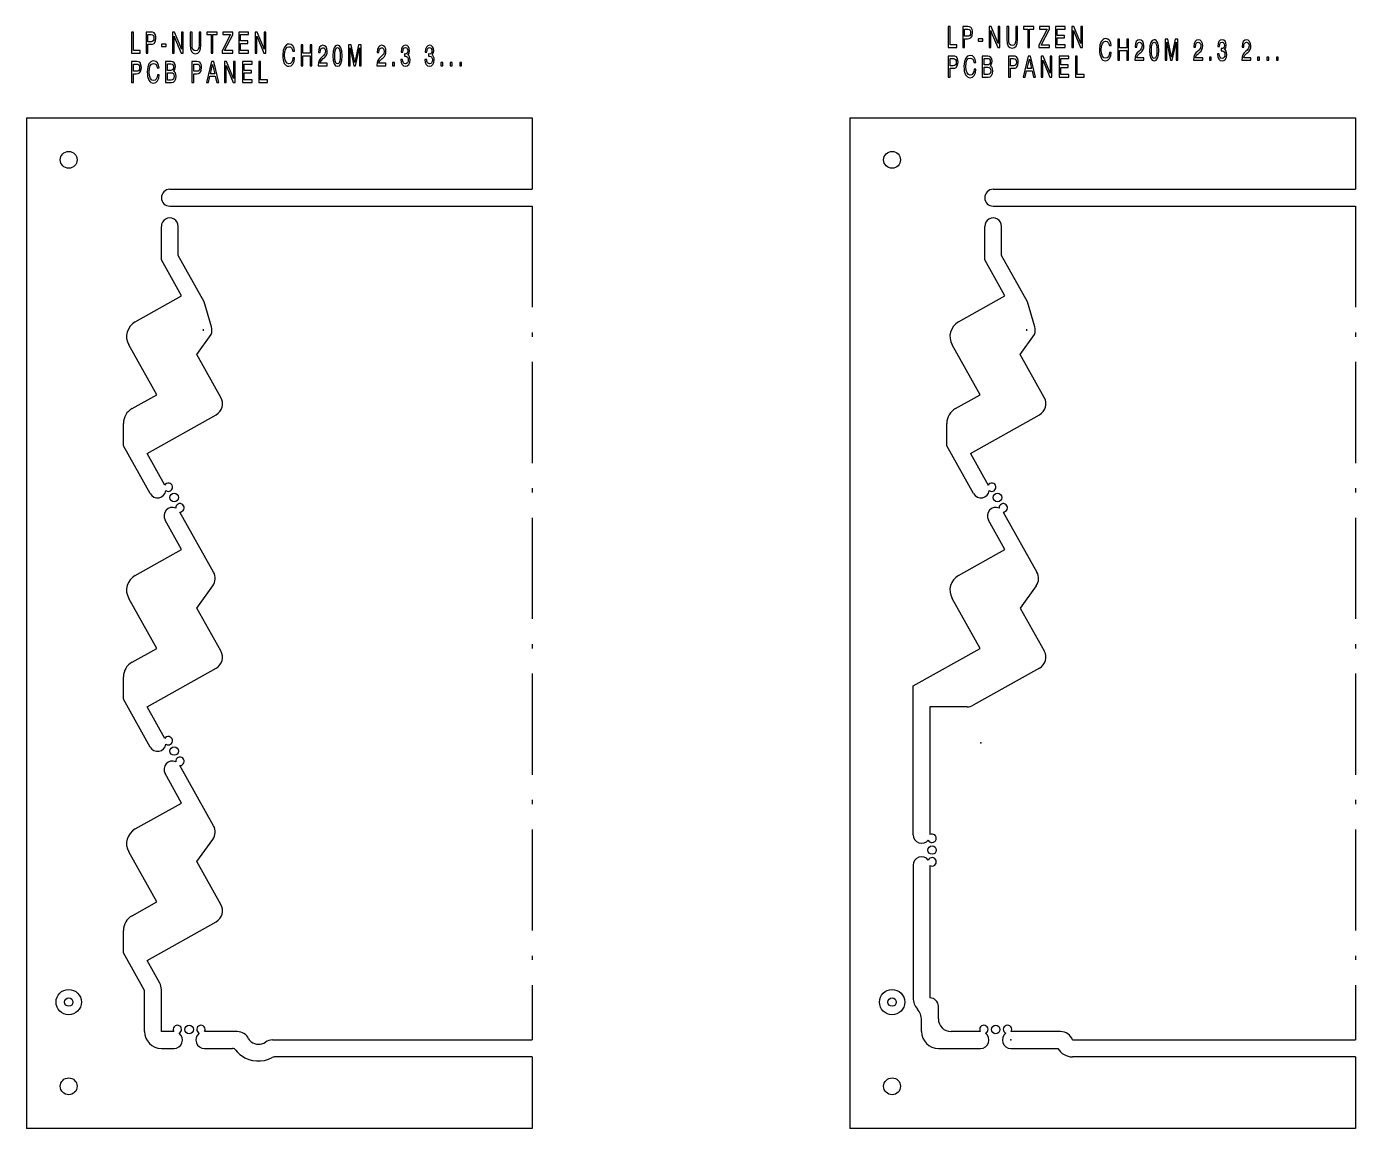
# Model space of a CAD drawing. Extents: x 42 to 318, y 12 to 289.
# Drawn here: x 42.1 to 199.8, y 157.8 to 288.7 of the extents above; entities that cross this region are included whole.
import ezdxf

# ---------------------------------------------------------------- set-up
doc = ezdxf.new("R2010")
doc.units = 0
doc.linetypes.add('DASHDOT', pattern=[18.5, 12, -3, 0.5, -3])
doc.layers.get('0').update_dxf_attribs({"linetype": 'CONTINUOUS'})

msp = doc.modelspace()

# ---------------------------------------------------------------- linework, layer by layer
at = {"color": 7}
for p, q in [((42.050354, 277.835876), (102.050354, 277.835876)), ((42.050354, 277.835876), (42.050354, 157.835861)), ((139.784378, 277.835876), (199.784378, 277.835876)), ((139.784378, 277.835876), (139.784378, 157.835876)), ((59.050354, 269.335876), (102.050354, 269.335876)), ((156.784378, 269.335876), (199.784378, 269.335876)), ((59.050354, 267.335876), (102.050354, 267.335876)), ((156.784378, 267.335876), (199.784378, 267.335876)), ((58.050354, 260.947144), (58.050354, 264.935852)), ((60.050354, 261.469025), (60.050354, 264.935852)), ((155.784378, 260.947144), (155.784378, 264.935883)), ((157.784378, 261.469025), (157.784378, 264.935883)), ((60.445038, 256.671112), (58.050354, 260.947144)), ((63.129288, 255.971176), (60.050354, 261.469025)), ((158.179062, 256.671112), (155.784378, 260.947144)), ((160.863312, 255.971191), (157.784378, 261.469025)), ((54.941765, 253.589127), (60.445038, 256.671112)), ((63.992393, 253.01001), (63.129288, 255.971176)), ((152.675797, 253.589142), (158.179062, 256.671112)), ((161.72641, 253.010025), (160.863312, 255.971191)), ((57.496643, 244.933929), (54.174019, 250.866882)), ((62.263916, 249.724075), (63.965752, 252.088074)), ((155.230667, 244.933929), (151.908051, 250.866898)), ((159.99794, 249.724091), (161.699768, 252.088074)), ((65.122353, 244.619965), (62.263916, 249.724075)), ((162.856384, 244.61998), (159.99794, 249.724091)), ((54.567833, 243.293701), (57.496643, 244.933929)), ((152.301865, 243.293716), (155.230667, 244.933929)), ((53.545074, 238.891876), (53.545074, 241.548706)), ((56.345078, 237.98526), (64.546539, 242.578308)), ((151.279114, 238.891876), (151.279114, 241.548721)), ((154.079102, 237.98526), (162.280563, 242.578308)), ((56.725586, 233.212662), (53.545074, 238.891876)), ((154.45961, 233.212662), (151.279114, 238.891876)), ((58.454453, 234.218704), (56.345078, 237.98526)), ((154.079102, 237.98526), (156.188477, 234.218719)), ((64.251488, 223.867355), (60.24575, 231.020111)), ((157.979767, 231.020126), (161.985504, 223.867355)), ((60.445038, 226.571106), (58.484627, 230.071671)), ((158.179062, 226.571121), (156.218658, 230.071686)), ((54.941765, 223.489136), (60.445038, 226.571106)), ((152.675797, 223.489136), (158.179062, 226.571121)), ((62.263916, 219.624084), (64.160103, 222.258041)), ((161.894135, 222.258057), (159.99794, 219.624084)), ((57.496643, 214.833923), (54.174019, 220.766891)), ((65.122353, 214.519974), (62.263916, 219.624084)), ((155.230667, 214.833923), (151.908051, 220.766907)), ((159.99794, 219.624084), (162.856384, 214.519989)), ((54.567833, 213.19371), (57.496643, 214.833923)), ((147.284378, 210.383789), (155.230667, 214.833923)), ((53.545074, 208.79187), (53.545074, 211.448715)), ((56.345078, 207.885254), (64.546539, 212.478302)), ((162.280563, 212.478302), (154.420624, 208.076523)), ((147.284378, 192.685272), (147.284378, 210.383789)), ((56.725586, 203.112656), (53.545074, 208.79187)), ((58.454453, 204.118713), (56.345078, 207.885254)), ((153.687683, 207.885269), (149.284378, 207.885269)), ((149.284378, 207.885269), (149.284378, 192.718277)), ((64.251488, 193.767349), (60.24575, 200.920105)), ((60.445038, 196.4711), (58.484627, 199.97168)), ((54.941765, 193.38913), (60.445038, 196.4711)), ((62.263916, 189.524078), (64.160103, 192.158051)), ((57.496643, 184.733917), (54.174019, 190.666901)), ((65.122353, 184.419983), (62.263916, 189.524078)), ((147.284378, 189.085266), (147.284378, 173.335876)), ((149.284378, 189.052261), (149.284378, 173.335876)), ((54.567833, 183.093704), (57.496643, 184.733917)), ((56.345078, 177.785263), (64.546539, 182.378296)), ((53.545074, 178.691864), (53.545074, 181.348724)), ((56.050354, 174.218384), (53.545074, 178.691864)), ((57.859093, 175.081787), (56.345078, 177.785263)), ((56.050354, 169.335861), (56.050354, 174.218384)), ((58.050354, 169.335861), (58.050354, 174.348862)), ((150.284378, 170.835876), (150.284378, 172.335876)), ((148.284378, 169.335876), (148.284378, 170.690125)), ((59.517342, 169.335861), (58.050354, 169.335861)), ((67.050354, 169.335861), (63.183365, 169.335861)), ((155.251373, 169.335876), (151.784378, 169.335876)), ((164.784378, 169.335876), (158.917389, 169.335876)), ((58.050354, 167.335861), (59.550354, 167.335861)), ((63.150352, 167.335861), (66.485413, 167.335861)), ((71.232666, 168.335861), (102.050354, 168.335861)), ((150.284378, 167.335876), (155.284378, 167.335876)), ((158.884369, 167.335876), (164.466537, 167.335876)), ((166.198593, 168.335876), (199.784378, 168.335876)), ((102.050354, 166.335861), (71.574348, 166.335861)), ((199.784378, 166.335876), (166.198593, 166.335876)), ((102.050354, 157.835861), (42.050354, 157.835861)), ((199.784378, 157.835876), (139.784378, 157.835876))]:
    msp.add_line(p, q, dxfattribs=at)
at = {"color": 7, "linetype": 'DASHDOT'}
for p, q in [((102.050354, 277.835876), (102.050354, 269.335876)), ((199.784378, 277.835876), (199.784378, 269.335876)), ((102.050354, 267.335876), (102.050354, 168.335861)), ((199.784378, 267.335876), (199.784378, 168.335876)), ((102.050354, 166.335861), (102.050354, 157.835861)), ((199.784378, 166.335876), (199.784378, 157.835876))]:
    msp.add_line(p, q, dxfattribs=at)
at = {"color": 7}
for points in [[(151.458405, 286.156464), (152.491257, 286.156464), (152.491257, 286.47287), (151.682159, 286.47287), (151.682159, 288.656464), (151.458405, 288.656464)], [(153.167542, 286.156464), (153.389038, 286.156464), (153.389038, 287.210022), (153.723526, 287.210022), (153.945023, 287.223907), (154.121307, 287.310852), (154.274994, 287.561188), (154.329239, 287.933228), (154.313416, 288.138397), (154.274994, 288.315704), (154.209442, 288.458282), (154.123566, 288.562592), (153.956314, 288.639069), (153.766464, 288.656464), (153.167542, 288.656464)], [(156.294281, 286.156464), (156.504471, 286.156464), (156.504471, 288.183594), (156.565491, 287.999298), (157.340714, 286.156464), (157.580276, 286.156464), (157.580276, 288.656464), (157.370087, 288.656464), (157.370087, 286.629333), (157.295502, 286.841431), (156.536118, 288.656464), (156.294281, 288.656464)], [(158.417023, 287.105713), (158.453186, 286.657166), (158.568451, 286.340759), (158.758301, 286.152985), (159.027252, 286.086914), (159.312027, 286.152985), (159.519943, 286.344238), (159.646515, 286.660645), (159.689453, 287.105713), (159.689453, 288.656464), (159.467972, 288.656464), (159.467972, 287.102234), (159.440842, 286.796234), (159.363998, 286.584137), (159.235184, 286.455475), (159.052109, 286.413757), (158.866791, 286.455475), (158.737961, 286.580658), (158.661118, 286.796234), (158.638519, 287.102234), (158.638519, 288.656464), (158.417023, 288.656464)], [(160.887817, 286.156464), (161.109314, 286.156464), (161.109314, 288.353973), (161.622345, 288.353973), (161.622345, 288.656464), (160.374786, 288.656464), (160.374786, 288.353973), (160.887817, 288.353973)], [(162.208237, 286.156464), (163.458054, 286.156464), (163.458054, 286.462433), (162.483963, 286.462433), (163.458054, 288.343536), (163.458054, 288.656464), (162.273773, 288.656464), (162.273773, 288.360901), (163.202667, 288.360901), (162.208237, 286.43811)], [(164.170502, 286.156464), (165.348007, 286.156464), (165.348007, 286.469391), (164.38974, 286.469391), (164.38974, 287.307373), (165.257599, 287.307373), (165.257599, 287.599426), (164.38974, 287.599426), (164.38974, 288.347015), (165.329926, 288.347015), (165.329926, 288.656464), (164.170502, 288.656464)], [(166.112442, 286.156464), (166.322632, 286.156464), (166.322632, 288.183594), (166.383652, 287.999298), (167.158859, 286.156464), (167.398422, 286.156464), (167.398422, 288.656464), (167.188232, 288.656464), (167.188232, 286.629333), (167.113647, 286.841431), (166.354263, 288.656464), (166.112442, 288.656464)], [(54.519104, 285.50647), (55.551964, 285.50647), (55.551964, 285.822876), (54.742851, 285.822876), (54.742851, 288.00647), (54.519104, 288.00647)], [(56.228249, 285.50647), (56.449738, 285.50647), (56.449738, 286.560028), (56.784229, 286.560028), (57.005718, 286.573914), (57.182003, 286.660858), (57.33569, 286.911194), (57.389931, 287.283234), (57.374111, 287.488403), (57.33569, 287.66571), (57.270145, 287.808289), (57.184265, 287.912598), (57.017017, 287.989075), (56.827171, 288.00647), (56.228249, 288.00647)], [(56.449738, 286.862518), (56.449738, 287.7005), (56.836212, 287.7005), (56.983116, 287.676147), (57.08482, 287.606598), (57.145844, 287.477966), (57.166183, 287.283234), (57.145844, 287.078094), (57.082561, 286.949432), (56.974075, 286.879913), (56.820389, 286.862518)], [(59.354988, 285.50647), (59.565174, 285.50647), (59.565174, 287.5336), (59.626198, 287.349304), (60.401405, 285.50647), (60.640976, 285.50647), (60.640976, 288.00647), (60.430786, 288.00647), (60.430786, 285.97934), (60.356205, 286.191437), (59.596817, 288.00647), (59.354988, 288.00647)], [(61.477726, 286.455719), (61.513889, 286.007172), (61.62915, 285.690765), (61.819, 285.502991), (62.087948, 285.43692), (62.372719, 285.502991), (62.580647, 285.694244), (62.707214, 286.010651), (62.750153, 286.455719), (62.750153, 288.00647), (62.528664, 288.00647), (62.528664, 286.45224), (62.501545, 286.14624), (62.424702, 285.934143), (62.295876, 285.805481), (62.112808, 285.763763), (61.927483, 285.805481), (61.79866, 285.930664), (61.721817, 286.14624), (61.699215, 286.45224), (61.699215, 288.00647), (61.477726, 288.00647)], [(63.948521, 285.50647), (64.170006, 285.50647), (64.170006, 287.703979), (64.683044, 287.703979), (64.683044, 288.00647), (63.435482, 288.00647), (63.435482, 287.703979), (63.948521, 287.703979)], [(65.268929, 285.50647), (66.518753, 285.50647), (66.518753, 285.812439), (65.544662, 285.812439), (66.518753, 287.693542), (66.518753, 288.00647), (65.334473, 288.00647), (65.334473, 287.710907), (66.263367, 287.710907), (65.268929, 285.788116)], [(67.231201, 285.50647), (68.408707, 285.50647), (68.408707, 285.819397), (67.450432, 285.819397), (67.450432, 286.657379), (68.318306, 286.657379), (68.318306, 286.949432), (67.450432, 286.949432), (67.450432, 287.697021), (68.390625, 287.697021), (68.390625, 288.00647), (67.231201, 288.00647)], [(69.173134, 285.50647), (69.383324, 285.50647), (69.383324, 287.5336), (69.444344, 287.349304), (70.219559, 285.50647), (70.459122, 285.50647), (70.459122, 288.00647), (70.24894, 288.00647), (70.24894, 285.97934), (70.174355, 286.191437), (69.414963, 288.00647), (69.173134, 288.00647)], [(153.389038, 287.512512), (153.389038, 288.350494), (153.775513, 288.350494), (153.922424, 288.326141), (154.024124, 288.256592), (154.085144, 288.12796), (154.105484, 287.933228), (154.085144, 287.728088), (154.021866, 287.599426), (153.913376, 287.529907), (153.759689, 287.512512)], [(154.996475, 286.938812), (155.543411, 286.938812), (155.543411, 287.213501), (154.996475, 287.213501)], [(170.59523, 285.584839), (170.55455, 285.296234), (170.457367, 285.077179), (170.312714, 284.93811), (170.131912, 284.889435), (169.919464, 284.958954), (169.756729, 285.160645), (169.650513, 285.48053), (169.614349, 285.901245), (169.648254, 286.332397), (169.749954, 286.652283), (169.912674, 286.850494), (170.134171, 286.920013), (170.301422, 286.885254), (170.434753, 286.784424), (170.52742, 286.624481), (170.581665, 286.405426), (170.79863, 286.405426), (170.733093, 286.742706), (170.59523, 287), (170.396332, 287.163422), (170.143204, 287.222534), (169.975967, 287.198181), (169.829056, 287.132111), (169.591751, 286.874817), (169.440323, 286.471497), (169.388336, 285.942963), (169.399643, 285.636993), (169.438065, 285.365784), (169.584976, 284.941589), (169.688934, 284.788605), (169.815491, 284.677338), (169.957886, 284.611267), (170.120605, 284.586914), (170.391815, 284.656464), (170.606522, 284.854645), (170.748917, 285.171082), (170.809937, 285.584839)], [(171.569839, 284.656464), (171.791336, 284.656464), (171.791336, 285.828217), (172.634338, 285.828217), (172.634338, 284.656464), (172.855835, 284.656464), (172.855835, 287.156464), (172.634338, 287.156464), (172.634338, 286.130737), (171.791336, 286.130737), (171.791336, 287.156464), (171.569839, 287.156464)], [(173.599915, 284.656464), (174.67572, 284.656464), (174.67572, 284.955475), (173.825928, 284.955475), (173.871124, 285.111969), (173.950226, 285.251038), (174.203369, 285.501373), (174.3367, 285.605713), (174.48587, 285.755219), (174.592102, 285.929077), (174.653122, 286.130737), (174.67572, 286.367188), (174.637299, 286.659241), (174.53334, 286.888733), (174.368347, 287.03476), (174.158157, 287.086914), (173.941193, 287.027802), (173.776199, 286.86438), (173.669983, 286.600128), (173.63382, 286.252441), (173.63382, 286.210693), (173.839493, 286.210693), (173.839493, 286.238525), (173.859833, 286.474976), (173.923111, 286.648804), (174.020294, 286.760071), (174.149124, 286.79834), (174.277939, 286.767029), (174.377396, 286.676636), (174.438416, 286.541016), (174.461014, 286.370636), (174.402252, 286.075104), (174.230484, 285.85257), (174.097137, 285.741302), (173.875656, 285.522247), (173.719711, 285.289276), (173.629303, 285.014587), (173.599915, 284.677338)], [(175.347488, 285.835175), (175.381393, 285.289276), (175.485352, 284.899872), (175.654861, 284.663422), (175.889908, 284.586914), (176.122696, 284.663422), (176.294464, 284.899872), (176.398422, 285.289276), (176.434586, 285.835175), (176.398422, 286.377594), (176.294464, 286.767029), (176.122696, 287.003479), (176.014206, 287.066071), (175.889908, 287.086914), (175.654861, 287.006958), (175.485352, 286.767029), (175.381393, 286.377594)], [(177.388855, 286.787903), (177.425018, 286.568848), (177.834106, 284.656464), (178.042023, 284.656464), (178.460144, 286.568848), (178.498566, 286.787903), (178.498566, 284.656464), (178.713272, 284.656464), (178.713272, 287.156464), (178.396866, 287.156464), (177.978745, 285.24408), (177.942581, 285.03894), (177.90416, 285.24408), (177.501862, 287.156464), (177.185455, 287.156464), (177.185455, 284.656464), (177.388855, 284.656464)], [(180.57663, 284.656464), (181.65242, 284.656464), (181.65242, 284.955475), (180.802628, 284.955475), (180.847839, 285.111969), (180.926941, 285.251038), (181.180069, 285.501373), (181.313416, 285.605713), (181.46257, 285.755219), (181.568802, 285.929077), (181.629822, 286.130737), (181.65242, 286.367188), (181.613998, 286.659241), (181.51004, 286.888733), (181.345047, 287.03476), (181.134857, 287.086914), (180.917892, 287.027802), (180.752914, 286.86438), (180.646683, 286.600128), (180.610519, 286.252441), (180.610519, 286.210693), (180.816193, 286.210693), (180.816193, 286.238525), (180.836533, 286.474976), (180.899811, 286.648804), (180.996994, 286.760071), (181.125824, 286.79834), (181.254654, 286.767029), (181.354095, 286.676636), (181.415115, 286.541016), (181.437714, 286.370636), (181.378952, 286.075104), (181.207184, 285.85257), (181.073837, 285.741302), (180.852356, 285.522247), (180.696411, 285.289276), (180.606003, 285.014587), (180.57663, 284.677338)], [(183.418594, 285.414459), (183.418594, 285.397064), (183.454758, 285.059814), (183.560974, 284.805969), (183.728226, 284.646027), (183.947449, 284.586914), (184.182495, 284.642548), (184.35878, 284.799011), (184.471786, 285.03894), (184.512466, 285.355347), (184.494385, 285.560486), (184.44693, 285.727386), (184.36557, 285.856049), (184.25708, 285.949921), (184.403992, 286.137695), (184.453705, 286.436707), (184.419815, 286.707916), (184.322632, 286.913055), (184.162155, 287.041718), (183.947449, 287.086914), (183.744049, 287.031281), (183.588104, 286.874817), (183.488647, 286.62796), (183.454758, 286.304596), (183.454758, 286.287201), (183.655899, 286.287201), (183.673981, 286.509735), (183.730484, 286.669678), (183.825409, 286.767029), (183.958755, 286.801819), (184.076279, 286.773987), (184.164413, 286.700958), (184.2164, 286.582764), (184.23674, 286.422791), (184.2164, 286.245483), (184.157639, 286.130737), (184.055939, 286.064667), (183.915802, 286.047272), (183.848007, 286.050751), (183.848007, 285.776062), (183.961014, 285.78302), (184.103394, 285.75174), (184.207367, 285.668274), (184.270645, 285.532684), (184.293243, 285.355347), (184.268387, 285.153687), (184.205093, 285.004181), (184.098877, 284.910278), (183.961014, 284.878998), (183.818634, 284.913757), (183.714661, 285.014587), (183.649124, 285.184967), (183.624252, 285.414459)], [(186.296722, 284.656464), (187.372528, 284.656464), (187.372528, 284.955475), (186.522736, 284.955475), (186.567932, 285.111969), (186.647034, 285.251038), (186.900162, 285.501373), (187.033508, 285.605713), (187.182678, 285.755219), (187.288895, 285.929077), (187.349915, 286.130737), (187.372528, 286.367188), (187.334106, 286.659241), (187.230133, 286.888733), (187.065155, 287.03476), (186.854965, 287.086914), (186.638, 287.027802), (186.473007, 286.86438), (186.366791, 286.600128), (186.330627, 286.252441), (186.330627, 286.210693), (186.536285, 286.210693), (186.536285, 286.238525), (186.556625, 286.474976), (186.619919, 286.648804), (186.717102, 286.760071), (186.845917, 286.79834), (186.974747, 286.767029), (187.074188, 286.676636), (187.135208, 286.541016), (187.157806, 286.370636), (187.099045, 286.075104), (186.927277, 285.85257), (186.793945, 285.741302), (186.572449, 285.522247), (186.416504, 285.289276), (186.326096, 285.014587), (186.296722, 284.677338)], [(58.057178, 286.288818), (58.604118, 286.288818), (58.604118, 286.563507), (58.057178, 286.563507)], [(73.65593, 284.934845), (73.615242, 284.64624), (73.518059, 284.427185), (73.373413, 284.288116), (73.192612, 284.239441), (72.980164, 284.30896), (72.817436, 284.510651), (72.711212, 284.830536), (72.675049, 285.251251), (72.708954, 285.682404), (72.810654, 286.002289), (72.973381, 286.2005), (73.19487, 286.27002), (73.362114, 286.23526), (73.495461, 286.13443), (73.58812, 285.974487), (73.642365, 285.755432), (73.859337, 285.755432), (73.793793, 286.092712), (73.65593, 286.350006), (73.457039, 286.513428), (73.203911, 286.57254), (73.036659, 286.548187), (72.889755, 286.482117), (72.652451, 286.224823), (72.501022, 285.821503), (72.449043, 285.292969), (72.460342, 284.987), (72.498764, 284.71579), (72.645668, 284.291595), (72.749634, 284.138611), (72.876198, 284.027344), (73.018585, 283.961273), (73.181305, 283.93692), (73.452515, 284.00647), (73.667229, 284.204651), (73.809608, 284.521088), (73.870636, 284.934845)], [(74.630547, 284.00647), (74.852028, 284.00647), (74.852028, 285.178223), (75.695045, 285.178223), (75.695045, 284.00647), (75.916534, 284.00647), (75.916534, 286.50647), (75.695045, 286.50647), (75.695045, 285.480743), (74.852028, 285.480743), (74.852028, 286.50647), (74.630547, 286.50647)], [(76.660622, 284.00647), (77.73642, 284.00647), (77.73642, 284.305481), (76.886627, 284.305481), (76.931831, 284.461975), (77.010933, 284.601044), (77.264061, 284.851379), (77.397408, 284.955719), (77.54657, 285.105225), (77.652794, 285.279083), (77.713821, 285.480743), (77.73642, 285.717194), (77.697998, 286.009247), (77.594032, 286.238739), (77.429047, 286.384766), (77.218857, 286.43692), (77.001892, 286.377808), (76.836906, 286.214386), (76.730682, 285.950134), (76.694519, 285.602448), (76.694519, 285.560699), (76.900192, 285.560699), (76.900192, 285.588531), (76.920532, 285.824982), (76.98381, 285.99881), (77.080994, 286.110077), (77.209824, 286.148346), (77.338646, 286.117035), (77.438087, 286.026642), (77.499107, 285.891022), (77.521713, 285.720642), (77.462952, 285.42511), (77.291183, 285.202576), (77.157837, 285.091309), (76.936348, 284.872253), (76.780403, 284.639282), (76.690002, 284.364594), (76.660622, 284.027344)], [(78.408188, 285.185181), (78.442085, 284.639282), (78.546051, 284.249878), (78.715561, 284.013428), (78.950607, 283.93692), (79.183395, 284.013428), (79.355164, 284.249878), (79.459122, 284.639282), (79.495285, 285.185181), (79.459122, 285.7276), (79.355164, 286.117035), (79.183395, 286.353485), (79.074913, 286.416077), (78.950607, 286.43692), (78.715561, 286.356964), (78.546051, 286.117035), (78.442085, 285.7276)], [(78.625153, 285.185181), (78.643234, 285.609406), (78.699738, 285.911896), (78.801437, 286.089233), (78.950607, 286.151825), (79.09977, 286.089233), (79.201477, 285.911896), (79.25798, 285.609406), (79.276054, 285.185181), (79.25798, 284.757507), (79.201477, 284.458496), (79.09977, 284.277679), (78.950607, 284.222046), (78.801437, 284.277679), (78.699738, 284.458496), (78.640976, 284.757507)], [(80.449562, 286.137909), (80.485725, 285.918854), (80.894798, 284.00647), (81.102722, 284.00647), (81.520844, 285.918854), (81.559265, 286.137909), (81.559265, 284.00647), (81.773972, 284.00647), (81.773972, 286.50647), (81.457558, 286.50647), (81.039444, 284.594086), (81.003281, 284.388947), (80.964859, 284.594086), (80.562569, 286.50647), (80.246155, 286.50647), (80.246155, 284.00647), (80.449562, 284.00647)], [(83.637321, 284.00647), (84.71312, 284.00647), (84.71312, 284.305481), (83.863335, 284.305481), (83.908531, 284.461975), (83.98764, 284.601044), (84.240768, 284.851379), (84.374107, 284.955719), (84.523277, 285.105225), (84.629501, 285.279083), (84.690521, 285.480743), (84.71312, 285.717194), (84.674698, 286.009247), (84.57074, 286.238739), (84.405754, 286.384766), (84.195564, 286.43692), (83.978592, 286.377808), (83.813614, 286.214386), (83.707382, 285.950134), (83.671227, 285.602448), (83.671227, 285.560699), (83.876892, 285.560699), (83.876892, 285.588531), (83.897232, 285.824982), (83.960518, 285.99881), (84.057701, 286.110077), (84.186523, 286.148346), (84.315346, 286.117035), (84.414795, 286.026642), (84.475815, 285.891022), (84.498413, 285.720642), (84.439651, 285.42511), (84.267883, 285.202576), (84.134544, 285.091309), (83.913055, 284.872253), (83.757111, 284.639282), (83.666702, 284.364594), (83.637321, 284.027344)], [(86.479294, 284.764465), (86.479294, 284.74707), (86.51545, 284.409821), (86.621674, 284.155975), (86.788925, 283.996033), (87.008148, 283.93692), (87.243202, 283.992554), (87.419487, 284.149017), (87.532486, 284.388947), (87.573174, 284.705353), (87.555092, 284.910492), (87.507629, 285.077393), (87.42627, 285.206055), (87.31778, 285.299927), (87.464691, 285.487701), (87.514412, 285.786713), (87.480507, 286.057922), (87.383324, 286.263062), (87.222855, 286.391724), (87.008148, 286.43692), (86.804741, 286.381287), (86.648796, 286.224823), (86.549355, 285.977966), (86.51545, 285.654602), (86.51545, 285.637207), (86.716599, 285.637207), (86.73468, 285.859741), (86.791183, 286.019684), (86.886108, 286.117035), (87.019455, 286.151825), (87.136978, 286.123993), (87.225121, 286.050964), (87.2771, 285.93277), (87.29744, 285.772827), (87.2771, 285.59549), (87.218338, 285.480743), (87.116638, 285.414673), (86.976509, 285.397278), (86.908707, 285.400757), (86.908707, 285.126068), (87.021713, 285.133026), (87.164093, 285.101746), (87.268059, 285.01828), (87.331345, 284.88269), (87.353943, 284.705353), (87.329086, 284.503693), (87.2658, 284.354187), (87.159576, 284.260284), (87.021713, 284.229004), (86.879326, 284.263763), (86.77536, 284.364594), (86.709824, 284.534973), (86.684959, 284.764465)], [(89.33934, 284.764465), (89.33934, 284.74707), (89.375504, 284.409821), (89.48172, 284.155975), (89.648972, 283.996033), (89.868195, 283.93692), (90.103249, 283.992554), (90.279533, 284.149017), (90.39254, 284.388947), (90.43322, 284.705353), (90.415138, 284.910492), (90.367676, 285.077393), (90.286316, 285.206055), (90.177826, 285.299927), (90.324738, 285.487701), (90.374458, 285.786713), (90.340561, 286.057922), (90.24337, 286.263062), (90.082909, 286.391724), (89.868195, 286.43692), (89.664795, 286.381287), (89.50885, 286.224823), (89.409401, 285.977966), (89.375504, 285.654602), (89.375504, 285.637207), (89.576645, 285.637207), (89.594727, 285.859741), (89.65123, 286.019684), (89.746155, 286.117035), (89.879501, 286.151825), (89.997025, 286.123993), (90.085167, 286.050964), (90.137146, 285.93277), (90.157486, 285.772827), (90.137146, 285.59549), (90.078384, 285.480743), (89.976685, 285.414673), (89.836555, 285.397278), (89.768753, 285.400757), (89.768753, 285.126068), (89.88176, 285.133026), (90.024147, 285.101746), (90.128113, 285.01828), (90.191391, 284.88269), (90.213989, 284.705353), (90.189133, 284.503693), (90.125847, 284.354187), (90.019623, 284.260284), (89.88176, 284.229004), (89.739372, 284.263763), (89.635406, 284.364594), (89.56987, 284.534973), (89.545006, 284.764465)], [(175.564453, 285.835175), (175.582535, 286.259399), (175.639038, 286.56189), (175.740738, 286.739227), (175.889908, 286.801819), (176.039078, 286.739227), (176.140778, 286.56189), (176.197281, 286.259399), (176.215363, 285.835175), (176.197281, 285.407501), (176.140778, 285.10849), (176.039078, 284.927673), (175.889908, 284.87204), (175.740738, 284.927673), (175.639038, 285.10849), (175.580276, 285.407501)], [(54.519104, 282.00647), (54.740593, 282.00647), (54.740593, 283.060028), (55.075085, 283.060028), (55.296574, 283.073914), (55.472858, 283.160858), (55.626545, 283.411194), (55.680786, 283.783234), (55.664967, 283.988403), (55.626545, 284.16571), (55.561001, 284.308289), (55.475121, 284.412598), (55.307873, 284.489075), (55.118027, 284.50647), (54.519104, 284.50647)], [(54.740593, 283.362518), (54.740593, 284.2005), (55.127068, 284.2005), (55.273972, 284.176147), (55.375675, 284.106598), (55.436699, 283.977966), (55.457039, 283.783234), (55.436699, 283.578094), (55.373417, 283.449432), (55.264931, 283.379913), (55.111244, 283.362518)], [(57.579777, 282.934845), (57.539097, 282.64624), (57.441914, 282.427185), (57.297268, 282.288116), (57.116463, 282.239441), (56.904015, 282.30896), (56.741287, 282.510651), (56.635063, 282.830536), (56.598904, 283.251251), (56.632805, 283.682404), (56.734509, 284.002289), (56.897232, 284.2005), (57.118721, 284.27002), (57.285969, 284.23526), (57.419312, 284.13443), (57.511974, 283.974487), (57.566219, 283.755432), (57.783188, 283.755432), (57.717644, 284.092712), (57.579777, 284.350006), (57.38089, 284.513428), (57.127762, 284.57254), (56.960514, 284.548187), (56.81361, 284.482117), (56.576302, 284.224823), (56.424877, 283.821503), (56.372894, 283.292969), (56.384193, 282.987), (56.422615, 282.71579), (56.569519, 282.291595), (56.673485, 282.138611), (56.800049, 282.027344), (56.942436, 281.961273), (57.10516, 281.93692), (57.376369, 282.00647), (57.59108, 282.204651), (57.733463, 282.521088), (57.794487, 282.934845)], [(58.554398, 282.00647), (59.243721, 282.00647), (59.474251, 282.058624), (59.646015, 282.211609), (59.754501, 282.44458), (59.792923, 282.754028), (59.770321, 282.976563), (59.709297, 283.1539), (59.612114, 283.282562), (59.483292, 283.35556), (59.582733, 283.442505), (59.657318, 283.564178), (59.700256, 283.713715), (59.71608, 283.89798), (59.682178, 284.162231), (59.587254, 284.353485), (59.429047, 284.468231), (59.20982, 284.50647), (58.554398, 284.50647)], [(58.775883, 283.45639), (58.775883, 284.221344), (59.180439, 284.221344), (59.318302, 284.197021), (59.415489, 284.127472), (59.474251, 284.012726), (59.494591, 283.849304), (59.471989, 283.671967), (59.410969, 283.546814), (59.307003, 283.477264), (59.162357, 283.45639)], [(61.669834, 282.00647), (61.891323, 282.00647), (61.891323, 283.060028), (62.225815, 283.060028), (62.447304, 283.073914), (62.623589, 283.160858), (62.777275, 283.411194), (62.831516, 283.783234), (62.815697, 283.988403), (62.777275, 284.16571), (62.711731, 284.308289), (62.625847, 284.412598), (62.458603, 284.489075), (62.268757, 284.50647), (61.669834, 284.50647)], [(61.891323, 283.362518), (61.891323, 284.2005), (62.277794, 284.2005), (62.424702, 284.176147), (62.526405, 284.106598), (62.587425, 283.977966), (62.607769, 283.783234), (62.587425, 283.578094), (62.524147, 283.449432), (62.415661, 283.379913), (62.261974, 283.362518)], [(63.41288, 282.00647), (63.641148, 282.00647), (63.815174, 282.754028), (64.454781, 282.754028), (64.626541, 282.00647), (64.866112, 282.00647), (64.260406, 284.50647), (64.016319, 284.50647)], [(63.882977, 283.046112), (64.138367, 284.148346), (64.389236, 283.046112)], [(65.531097, 282.00647), (65.741287, 282.00647), (65.741287, 284.0336), (65.802307, 283.849304), (66.577515, 282.00647), (66.817085, 282.00647), (66.817085, 284.50647), (66.606903, 284.50647), (66.606903, 282.47934), (66.532318, 282.691437), (65.772926, 284.50647), (65.531097, 284.50647)], [(67.66288, 282.00647), (68.840385, 282.00647), (68.840385, 282.319397), (67.882111, 282.319397), (67.882111, 283.157379), (68.749977, 283.157379), (68.749977, 283.449432), (67.882111, 283.449432), (67.882111, 284.197021), (68.822304, 284.197021), (68.822304, 284.50647), (67.66288, 284.50647)], [(69.607071, 282.00647), (70.639931, 282.00647), (70.639931, 282.322876), (69.830818, 282.322876), (69.830818, 284.50647), (69.607071, 284.50647)], [(85.504677, 284.00647), (85.730682, 284.00647), (85.730682, 284.385468), (85.504677, 284.385468)], [(91.22477, 284.00647), (91.450775, 284.00647), (91.450775, 284.385468), (91.22477, 284.385468)], [(92.344032, 284.00647), (92.570038, 284.00647), (92.570038, 284.385468), (92.344032, 284.385468)], [(93.463295, 284.00647), (93.689301, 284.00647), (93.689301, 284.385468), (93.463295, 284.385468)], [(151.458405, 282.656464), (151.679886, 282.656464), (151.679886, 283.710022), (152.014389, 283.710022), (152.23587, 283.723907), (152.412155, 283.810852), (152.565842, 284.061188), (152.620087, 284.433228), (152.604263, 284.638397), (152.565842, 284.815704), (152.500305, 284.958282), (152.414413, 285.062592), (152.247177, 285.139069), (152.057327, 285.156464), (151.458405, 285.156464)], [(151.679886, 284.012512), (151.679886, 284.850494), (152.06636, 284.850494), (152.213272, 284.826141), (152.314972, 284.756592), (152.375992, 284.62796), (152.396332, 284.433228), (152.375992, 284.228088), (152.312714, 284.099426), (152.204239, 284.029907), (152.050552, 284.012512)], [(154.519073, 283.584839), (154.478394, 283.296234), (154.38121, 283.077179), (154.236572, 282.93811), (154.055756, 282.889435), (153.843307, 282.958954), (153.680588, 283.160645), (153.574371, 283.48053), (153.538208, 283.901245), (153.572098, 284.332397), (153.673813, 284.652283), (153.836533, 284.850494), (154.058029, 284.920013), (154.225266, 284.885254), (154.358612, 284.784424), (154.451279, 284.624481), (154.505524, 284.405426), (154.722488, 284.405426), (154.656937, 284.742706), (154.519073, 285), (154.32019, 285.163422), (154.067062, 285.222534), (153.899811, 285.198181), (153.752914, 285.132111), (153.515594, 284.874817), (153.364182, 284.471497), (153.312195, 283.942963), (153.323502, 283.636993), (153.361923, 283.365784), (153.50882, 282.941589), (153.612793, 282.788605), (153.739349, 282.677338), (153.881729, 282.611267), (154.044464, 282.586914), (154.315674, 282.656464), (154.53038, 282.854645), (154.67276, 283.171082), (154.73378, 283.584839)], [(155.493698, 282.656464), (156.183014, 282.656464), (156.413544, 282.708618), (156.585312, 282.861603), (156.693802, 283.094574), (156.732224, 283.404022), (156.709625, 283.626556), (156.648605, 283.803894), (156.551422, 283.932556), (156.422592, 284.005554), (156.522034, 284.092499), (156.596619, 284.214172), (156.639557, 284.363708), (156.65538, 284.547974), (156.621475, 284.812225), (156.52655, 285.003479), (156.368347, 285.118225), (156.149124, 285.156464), (155.493698, 285.156464)], [(155.715179, 284.106384), (155.715179, 284.871338), (156.119736, 284.871338), (156.257599, 284.847015), (156.354782, 284.777466), (156.413544, 284.66272), (156.433884, 284.499298), (156.411285, 284.32196), (156.350266, 284.196808), (156.246307, 284.127258), (156.101654, 284.106384)], [(158.609131, 282.656464), (158.830627, 282.656464), (158.830627, 283.710022), (159.165115, 283.710022), (159.386597, 283.723907), (159.562897, 283.810852), (159.716568, 284.061188), (159.770813, 284.433228), (159.75499, 284.638397), (159.716568, 284.815704), (159.651031, 284.958282), (159.565155, 285.062592), (159.397903, 285.139069), (159.208054, 285.156464), (158.609131, 285.156464)], [(158.830627, 284.012512), (158.830627, 284.850494), (159.217102, 284.850494), (159.363998, 284.826141), (159.465698, 284.756592), (159.526733, 284.62796), (159.547073, 284.433228), (159.526733, 284.228088), (159.46344, 284.099426), (159.354965, 284.029907), (159.201279, 284.012512)], [(160.352173, 282.656464), (160.580444, 282.656464), (160.754471, 283.404022), (161.394073, 283.404022), (161.565842, 282.656464), (161.80542, 282.656464), (161.199707, 285.156464), (160.955627, 285.156464)], [(160.822281, 283.696106), (161.077667, 284.79834), (161.328537, 283.696106)], [(162.470398, 282.656464), (162.680588, 282.656464), (162.680588, 284.683594), (162.741608, 284.499298), (163.516815, 282.656464), (163.756393, 282.656464), (163.756393, 285.156464), (163.546204, 285.156464), (163.546204, 283.129333), (163.471619, 283.341431), (162.712234, 285.156464), (162.470398, 285.156464)], [(164.602173, 282.656464), (165.779678, 282.656464), (165.779678, 282.969391), (164.821411, 282.969391), (164.821411, 283.807373), (165.689285, 283.807373), (165.689285, 284.099426), (164.821411, 284.099426), (164.821411, 284.847015), (165.761597, 284.847015), (165.761597, 285.156464), (164.602173, 285.156464)], [(166.546371, 282.656464), (167.579224, 282.656464), (167.579224, 282.97287), (166.770126, 282.97287), (166.770126, 285.156464), (166.546371, 285.156464)], [(182.44397, 284.656464), (182.669983, 284.656464), (182.669983, 285.035461), (182.44397, 285.035461)], [(188.164063, 284.656464), (188.390076, 284.656464), (188.390076, 285.035461), (188.164063, 285.035461)], [(189.283325, 284.656464), (189.509338, 284.656464), (189.509338, 285.035461), (189.283325, 285.035461)], [(190.402588, 284.656464), (190.628601, 284.656464), (190.628601, 285.035461), (190.402588, 285.035461)], [(58.775883, 282.30896), (58.775883, 283.178223), (59.198521, 283.178223), (59.358986, 283.1539), (59.474251, 283.077393), (59.542053, 282.945282), (59.566914, 282.757507), (59.544312, 282.562805), (59.478771, 282.423706), (59.370285, 282.336792), (59.223381, 282.30896)], [(155.715179, 282.958954), (155.715179, 283.828217), (156.137817, 283.828217), (156.298279, 283.803894), (156.413544, 283.727386), (156.481354, 283.595276), (156.50621, 283.407501), (156.483612, 283.212799), (156.418076, 283.0737), (156.309586, 282.986786), (156.162674, 282.958954)]]:
    msp.add_lwpolyline(points, close=True, dxfattribs=at)
for centre, radius in [((47.050354, 272.835876), 1), ((144.784378, 272.835876), 1), ((59.568222, 232.741562), 0.5), ((157.302246, 232.741577), 0.5), ((59.568222, 202.641571), 0.5), ((149.534378, 190.885269), 0.5), ((47.050354, 172.835861), 1.5), ((144.784378, 172.835876), 1.5), ((47.050354, 172.835861), 0.5), ((144.784378, 172.835876), 0.5), ((61.350349, 169.585861), 0.5), ((157.084381, 169.585876), 0.5), ((47.050354, 162.835861), 1), ((144.784378, 162.835876), 1)]:
    msp.add_circle(centre, radius, dxfattribs=at)
for centre, radius, start, end in [((59.050354, 268.335876), 1, 90.000003, 269.999997), ((156.784378, 268.335876), 1, 90.000003, 269.999997), ((59.050354, 264.935852), 1, 0, 180.000005), ((156.784378, 264.935883), 1, 0, 180.000005), ((55.919014, 251.844147), 2, 119.249994, 209.249993), ((62.552315, 252.590271), 1.5, 340.439504, 16.25), ((153.653046, 251.844147), 2, 119.249994, 209.249993), ((160.286346, 252.590271), 1.5, 340.439504, 16.25), ((63.813606, 243.887039), 1.5, 299.250003, 29.249998), ((161.547638, 243.887054), 1.5, 299.250003, 29.249998), ((55.545074, 241.548706), 2, 119.249994, 180.000005), ((153.279114, 241.548721), 2, 119.249994, 180.000005), ((57.598083, 233.701279), 1, 209.249993, 351.886554), ((58.884155, 233.963058), 0.5, 233.689858, 149.250002), ((155.332108, 233.701294), 1, 209.249993, 351.886554), ((156.618179, 233.963074), 0.5, 233.689858, 149.320803), ((60.252289, 231.520081), 0.5, 269.250002, 184.810142), ((157.986328, 231.520081), 0.5, 269.250002, 184.810142), ((59.357124, 230.560303), 1, 66.613448, 209.249993), ((157.091156, 230.560303), 1, 66.613448, 209.249993), ((55.919014, 221.744141), 2, 119.249994, 209.249993), ((62.942741, 223.134415), 1.5, 324.250001, 29.249998), ((153.653046, 221.744141), 2, 119.249994, 209.249993), ((160.676773, 223.13443), 1.5, 324.250001, 29.249998), ((63.813606, 213.787048), 1.5, 299.250003, 29.249998), ((161.547638, 213.787048), 1.5, 299.250003, 29.249998), ((55.545074, 211.448715), 2, 119.249994, 179.999995), ((153.687683, 209.385269), 1.5, 269.999997, 299.250003), ((58.884155, 203.863068), 0.5, 233.689858, 149.250002), ((57.598083, 203.601288), 1, 209.249993, 351.886554), ((60.252289, 201.420074), 0.5, 269.250002, 184.810142), ((59.357124, 200.460297), 1, 66.613448, 209.249993), ((55.919014, 191.644135), 2, 119.249994, 209.249993), ((62.942741, 193.034424), 1.5, 324.250001, 29.249998), ((148.284378, 192.685272), 1, 180.000005, 322.636553), ((149.534378, 192.285263), 0.5, 204.43986, 120.000003), ((148.284378, 189.085266), 1, 37.363447, 179.999995), ((149.534378, 189.48526), 0.5, 239.999997, 155.56014), ((55.545074, 181.348724), 2, 119.249994, 180.000005), ((63.813606, 183.687042), 1.5, 299.250003, 29.249998), ((56.550354, 174.348862), 1.5, 0, 29.249998), ((149.284378, 173.335876), 2, 180.000005, 221.409615), ((146.284378, 170.690125), 2, 0, 41.40962), ((149.284378, 172.335876), 1, 0, 90.000003), ((151.784378, 170.835876), 1.5, 180.000005, 269.999997), ((58.050354, 169.335861), 2, 180.000005, 269.999997), ((59.950348, 169.585861), 0.5, 294.439856, 210.000003), ((59.550354, 168.335861), 1, 269.999997, 52.636552), ((63.150352, 168.335861), 1, 127.363453, 269.999997), ((62.750351, 169.585861), 0.5, 329.999999, 245.560146), ((67.050354, 167.835861), 1.5, 24.903947, 90.000003), ((150.284378, 169.335876), 2, 180.000005, 269.999997), ((155.684387, 169.585876), 0.5, 294.439856, 210.000003), ((155.284378, 168.335876), 1, 269.999997, 52.636552), ((158.884369, 168.335876), 1, 127.363453, 269.999997), ((158.484375, 169.585876), 0.5, 329.999999, 245.560146), ((164.784378, 167.835876), 1.5, 19.471222, 90.000003), ((66.485413, 166.835861), 0.5, 36.253828, 90.000003), ((69.227188, 168.846497), 0.9, 204.903944, 234.647396), ((69.574348, 169.335861), 1.5, 234.647396, 303.557311), ((71.232666, 166.835861), 1.5, 90.000003, 123.557316), ((166.198593, 168.335876), 2, 210.000003, 269.999997), ((69.227188, 168.846497), 2.9, 216.253833, 234.647382), ((69.574348, 169.335861), 3.5, 234.647396, 298.072485), ((71.574348, 165.585861), 0.75, 90.000003, 118.072483)]:
    msp.add_arc(centre, radius, start, end, dxfattribs=at)
at = {"color": 7, "linetype": 'DASHDOT'}
for centre in [(62.552315, 252.590271), (160.286346, 252.590271)]:
    msp.add_arc(centre, 0.5, 352.482622, 16.25, dxfattribs=at)
at = {"color": 7}
for p in [(155.332108, 203.601288), (158.884369, 168.335876)]:
    msp.add_point(p, dxfattribs=at)

doc.saveas('drawing.dxf')
